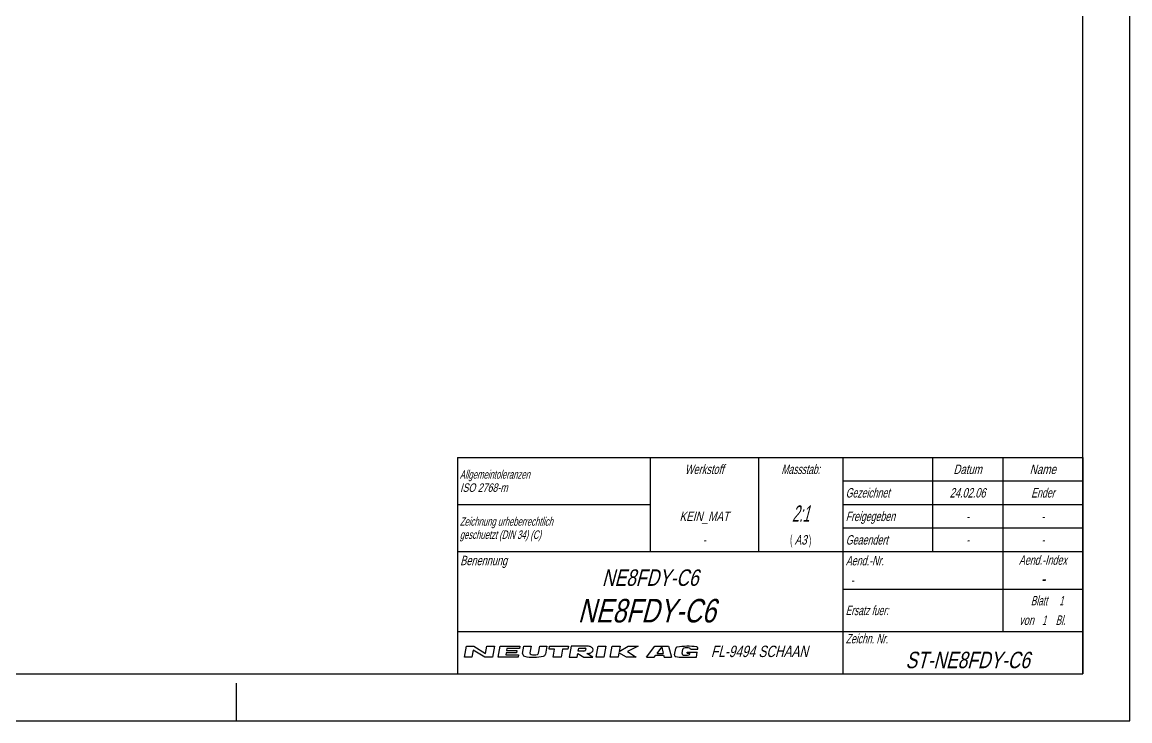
# Model space of a CAD drawing. Extents: x 0 to 420, y 0 to 297.
# Drawn here: x 184.5 to 420, y 0 to 148.5 of the extents above; entities that cross this region are included whole.
import ezdxf
from ezdxf.enums import TextEntityAlignment as Align

# ---------------------------------------------------------------- set-up
doc = ezdxf.new("R2010")
doc.units = 0
doc.header["$LTSCALE"] = 23.1
doc.layers.get('0').update_dxf_attribs({"linetype": 'CONTINUOUS'})
doc.styles.get("Standard").update_dxf_attribs({"font": 'txt', "width": 0.7})

msp = doc.modelspace()

# ---------------------------------------------------------------- linework, layer by layer
at = {"color": 7, "linetype": 'CONTINUOUS'}
for p, q in [((420, 0), (420, 297)), ((410, 10), (410, 287)), ((277, 56), (410, 56)), ((277, 56), (277, 10)), ((318, 56), (318, 36)), ((341, 56), (341, 36)), ((359, 56), (359, 10)), ((378, 56), (378, 36)), ((393, 56), (393, 19)), ((410, 56), (410, 10)), ((359, 51), (410, 51)), ((277, 46), (318, 46)), ((359, 46), (410, 46)), ((359, 41), (410, 41)), ((277, 36), (410, 36)), ((359, 28), (410, 28)), ((277, 19), (410, 19)), ((12.5, 10), (410, 10)), ((277, 10), (410, 10)), ((230, 0), (230, 8)), ((0, 0), (420, 0))]:
    msp.add_line(p, q, dxfattribs=at)
at = {"color": 2, "linetype": 'CONTINUOUS'}
for p, q in [((278.4996, 13.5001), (278.9135, 15.8475)), ((278.9135, 15.8475), (280.5064, 15.8475)), ((280.3586, 15.0091), (280.0925, 13.5001)), ((282.859, 13.5001), (280.3586, 15.0091)), ((280.5064, 15.8475), (283.0069, 14.3385)), ((283.0069, 14.3385), (283.2729, 15.8475)), ((283.2729, 15.8475), (284.8658, 15.8475)), ((284.8658, 15.8475), (284.4519, 13.5001)), ((285.7094, 13.5001), (286.1233, 15.8475)), ((286.1233, 15.8475), (290.315, 15.8475)), ((287.381, 14.4223), (287.3071, 14.0031)), ((289.5607, 14.4223), (287.381, 14.4223)), ((287.5436, 15.3445), (287.4697, 14.9253)), ((287.4697, 14.9253), (289.6494, 14.9253)), ((290.2263, 15.3445), (287.5436, 15.3445)), ((289.6494, 14.9253), (289.5607, 14.4223)), ((290.315, 15.8475), (290.2263, 15.3445)), ((290.8836, 14.3173), (291.1534, 15.8475)), ((291.1534, 15.8475), (292.6624, 15.8475)), ((292.6624, 15.8475), (292.4166, 14.4533)), ((294.247, 14.3741), (294.5067, 15.8475)), ((294.5067, 15.8475), (296.0158, 15.8475)), ((296.0158, 15.8475), (295.7192, 14.1655)), ((296.4991, 15.2606), (296.6026, 15.8475)), ((297.6728, 15.2606), (296.4991, 15.2606)), ((296.6026, 15.8475), (300.6267, 15.8475)), ((297.3624, 13.5001), (297.6728, 15.2606)), ((299.3495, 15.2606), (299.0391, 13.5001)), ((300.5232, 15.2606), (299.3495, 15.2606)), ((300.6267, 15.8475), (300.5232, 15.2606)), ((301.2135, 15.8475), (300.7996, 13.5001)), ((304.3154, 15.8475), (301.2135, 15.8475)), ((302.4763, 13.5001), (302.6241, 14.3385)), ((302.6241, 14.3385), (303.9015, 13.5001)), ((302.7128, 14.8415), (302.8163, 15.4283)), ((303.774, 14.8415), (302.7128, 14.8415)), ((302.8163, 15.4283), (304.0704, 15.4283)), ((305.8297, 13.5001), (304.5523, 14.3385)), ((306.5003, 13.5001), (306.9142, 15.8475)), ((306.9142, 15.8475), (308.5909, 15.8475)), ((308.5909, 15.8475), (308.177, 13.5001)), ((309.5184, 13.5001), (309.9323, 15.8475)), ((309.9323, 15.8475), (311.609, 15.8475)), ((311.3577, 14.4223), (311.1951, 13.5001)), ((312.9556, 13.5001), (311.3577, 14.4223)), ((311.609, 15.8475), (311.4168, 14.7576)), ((311.4168, 14.7576), (313.3523, 15.8475)), ((315.4654, 15.8475), (313.1601, 14.7576)), ((313.1601, 14.7576), (315.0515, 13.5001)), ((313.3523, 15.8475), (315.4654, 15.8475)), ((317.1977, 13.5001), (318.9582, 15.8475)), ((318.9582, 15.8475), (321.9164, 15.8475)), ((319.4567, 14.3323), (320.4461, 15.6515)), ((319.4567, 14.3323), (320.7759, 14.3323)), ((320.4461, 15.6515), (320.7759, 14.3323)), ((321.9164, 15.8475), (322.5032, 13.5001)), ((323.197, 13.9985), (323.4452, 15.4065)), ((324.7684, 14.3198), (324.9243, 15.2042)), ((325.8609, 14.3484), (325.8992, 14.5656)), ((325.8609, 14.3484), (326.4668, 14.3484)), ((325.8992, 14.5656), (328.0198, 14.5656)), ((326.4477, 14.2403), (326.4668, 14.3484)), ((326.5976, 15.2119), (328.1338, 15.2119)), ((327.8319, 13.5001), (328.0198, 14.5656)), ((328.1338, 15.2119), (328.1588, 15.3538)), ((280.0925, 13.5001), (278.4996, 13.5001)), ((284.4519, 13.5001), (282.859, 13.5001)), ((289.9011, 13.5001), (285.7094, 13.5001)), ((287.3071, 14.0031), (289.9898, 14.0031)), ((289.9898, 14.0031), (289.9011, 13.5001)), ((299.0391, 13.5001), (297.3624, 13.5001)), ((300.7996, 13.5001), (302.4763, 13.5001)), ((303.9015, 13.5001), (305.8297, 13.5001)), ((308.177, 13.5001), (306.5003, 13.5001)), ((311.1951, 13.5001), (309.5184, 13.5001)), ((315.0515, 13.5001), (312.9556, 13.5001)), ((317.1977, 13.5001), (318.8325, 13.5001)), ((318.8325, 13.5001), (319.1837, 13.9683)), ((319.1837, 13.9683), (320.8669, 13.9683)), ((320.8669, 13.9683), (320.9839, 13.5001)), ((320.9839, 13.5001), (322.5032, 13.5001)), ((326.3172, 13.5001), (326.3221, 13.5278)), ((326.3172, 13.5001), (327.8319, 13.5001))]:
    msp.add_line(p, q, dxfattribs=at)
for centre, radius, start, end in [((291.3789, 14.2299), 0.503, 170, 256.220911), ((292.7468, 14.3951), 0.3353, 170, 257.387751), ((293.9167, 14.4324), 0.3353, 286.262649, 350), ((295.2238, 14.2528), 0.503, 284.461269, 350), ((303.7713, 15.6195), 0.778, 270.198723, 285.191924), ((303.774, 15.6195), 0.7773, 285, 298.863853), ((304.028, 14.9072), 0.5229, 74.211766, 85.345474), ((303.8968, 15.3966), 0.5229, 298.863853, 315.788234), ((304.0773, 15.0817), 0.3415, 49.806032, 74.211766), ((304.0268, 15.2702), 0.3415, 315.788234, 340.193968), ((304.1876, 15.2123), 0.1706, 340.193968, 49.806032), ((304.4798, 3.6659), 12.1827, 88.067714, 90.773418), ((303.1497, 132.195), 117.8648, 270.681844, 270.836009), ((304.8507, 15.6592), 1.3167, 270.813981, 287.332032), ((304.8507, 14.5256), 1.3167, 72.667968, 88.263723), ((304.9375, 14.8038), 1.0252, 53.004729, 72.667968), ((304.9375, 15.381), 1.0252, 287.332032, 306.995271), ((305.0705, 14.9803), 0.8043, 28.800867, 53.004729), ((305.0705, 15.2045), 0.8043, 306.995271, 331.199133), ((305.2744, 15.0924), 0.5715, 331.199133, 28.800867), ((323.7436, 15.3539), 0.303, 99.80279, 170), ((325.9666, 2.4878), 13.3597, 81.659895, 99.80279), ((325.0667, 14.2672), 0.303, 170, 261.530468), ((325.2227, 15.1516), 0.303, 99.781825, 170), ((325.7615, 12.0267), 3.474, 80.208339, 99.781825), ((326.1493, 14.2929), 0.303, 281.193068, 350), ((326.3008, 15.1515), 0.303, 11.493425, 80.208339), ((327.8605, 15.4064), 0.303, 350, 81.659895), ((293.2559, 21.8836), 8.3834, 256.220911, 284.461269), ((293.2594, 16.6858), 2.6827, 257.387751, 286.262649), ((323.4953, 13.9459), 0.303, 170, 261.461473), ((325.4339, 26.8579), 13.3597, 261.461473, 273.811815), ((325.5338, 17.4037), 3.474, 261.530468, 281.193068)]:
    msp.add_arc(centre, radius, start, end, dxfattribs=at)

# ---------------------------------------------------------------- texts
at = {"color": 5, "linetype": 'CONTINUOUS', "oblique": 15}
for s, height, width, p in [('Werkstoff', 2, 0.730159, (329.5, 52.4647)), ('Massstab:', 2, 0.674603, (350, 52.4647)), ('Datum', 2, 0.766667, (385.5, 52.4647)), ('Name', 2, 0.785714, (401.5, 52.4647)), ('24.02.06', 2, 0.732143, (385.5, 47.4647)), ('Ender', 2, 0.7, (401.5, 47.4647)), ('2:1', 3.5, 0.571429, (350, 42.2984)), ('KEIN_MAT', 2, 0.785714, (329.5, 42.4647)), ('-', 2, 0.714286, (385.5, 42.4647)), ('-', 2, 0.714286, (401.5, 42.4647)), ('-', 2, 0.714286, (329.5, 37.4647)), ('A3', 2, 0.785714, (350, 37.4647)), ('-', 2, 0.714286, (385.5, 37.4647)), ('-', 2, 0.714286, (401.5, 37.4647)), ('Aend.-Index', 2, 0.707792, (401.5, 33.1647)), ('NE8FDY-C6', 3.5, 0.78836, (318, 28.6883)), ('-', 3, 0.714286, (401.5, 28.7648)), ('NE8FDY-C6', 5, 0.78836, (317.25, 20.9118)), ('Blatt ', 2, 0.654762, (400.9286, 24.5353)), ('1', 2, 0.571429, (405.4286, 24.5353)), ('von ', 2, 0.732143, (398.2857, 20.3942)), ('1', 2, 0.571429, (401.7857, 20.3942)), (' Bl.', 2, 0.660714, (405, 20.3942)), ('ST-NE8FDY-C6', 3.5, 0.787698, (385.5, 11.1883))]:
    msp.add_text(s, height=height, dxfattribs=dict(at, width=width)).set_placement(p, align=Align.CENTER)
for s, height, width, p in [(' Allgemeintoleranzen', 1.8, 0.683333, (277.0625, 51.4659)), (' ISO 2768-m', 1.8, 0.779221, (277.0625, 48.6706)), (' Gezeichnet', 2, 0.690476, (359.0625, 47.4647)), (' Zeichnung urheberrechtlich', 1.8, 0.679012, (277.0625, 41.4659)), (' Freigegeben', 2, 0.698413, (359.0625, 42.4647)), (' geschuetzt (DIN 34) (C)', 1.8, 0.679563, (277.0625, 38.6706)), (' Geaendert', 2, 0.707143, (359.0625, 37.4647)), (' Benennung', 2, 0.728571, (277.0625, 33.0781)), (' Aend.-Nr.', 2, 0.707143, (359.0625, 33.0353)), ('-', 2, 0.714286, (360.6339, 28.8942)), (' Ersatz fuer:', 2, 0.664835, (359.0625, 22.4647)), (' Zeichn. Nr.', 2, 0.686508, (359.0625, 16.4647))]:
    msp.add_text(s, height=height, dxfattribs=dict(at, width=width)).set_placement(p)
at = {"color": 5, "linetype": 'CONTINUOUS', "width": 0.428571}
for s, p in [('(', (348, 37.4647)), (')', (352, 37.4647))]:
    msp.add_text(s, height=2, dxfattribs=at).set_placement(p, align=Align.CENTER)
at = {"color": 4, "linetype": 'CONTINUOUS', "oblique": 15, "width": 0.778912}
msp.add_text('FL-9494 SCHAAN', height=2.423622, dxfattribs=at).set_placement((330.9141, 13.5544))

doc.saveas('drawing.dxf')
